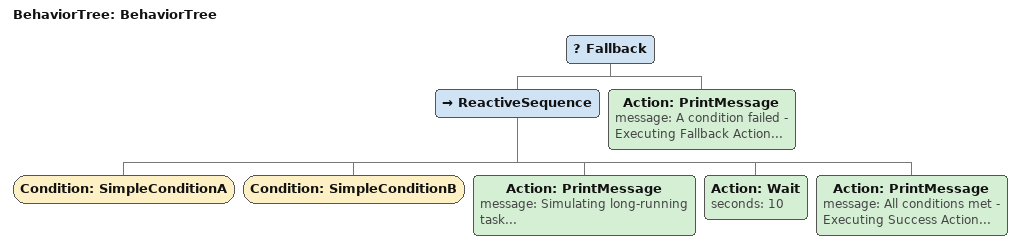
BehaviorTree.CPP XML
<?xml version="1.0" encoding="UTF-8"?>
<root BTCPP_format="4"
      main_tree_to_execute="BehaviorTree">
  <BehaviorTree ID="BehaviorTree">
    <Fallback>
      <ReactiveSequence>
        <Condition ID="SimpleConditionA"/>
        <Condition ID="SimpleConditionB"/>
        <Action ID="PrintMessage"
                message="Simulating long-running task..."/>
        <Action ID="Wait"
                seconds="10"/>
        <Action ID="PrintMessage"
                message="All conditions met - Executing Success Action..."/>
      </ReactiveSequence>
      <Action ID="PrintMessage"
              message="A condition failed - Executing Fallback Action..."/>
    </Fallback>
  </BehaviorTree>

</root>
